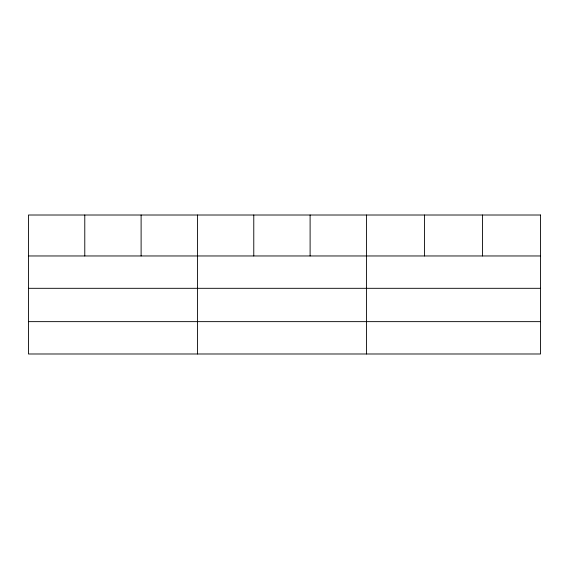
<?xml version="1.0" encoding="UTF-8"?>
<svg xmlns="http://www.w3.org/2000/svg" width="569" height="569" viewBox="0 0 569 569"><rect width="100%" height="100%" fill="white"/><g stroke="black" fill="none" stroke-linecap="round" stroke-linejoin="round"><path stroke-width="0.85" d="M28.45 255.965L540.55 255.965M28.45 288.312L540.55 288.312M28.45 321.641L540.55 321.641M482.512 215.011L482.512 255.965M424.474 215.011L424.474 255.965M366.436 215.011L366.436 353.989M310.105 215.011L310.105 255.965M253.774 215.011L253.774 255.965M197.443 215.011L197.443 353.989M141.112 215.011L141.112 255.965M84.781 215.011L84.781 255.965M540.55 215.011L28.45 215.011L28.45 353.989L540.55 353.989L540.55 215.011"/></g></svg>
